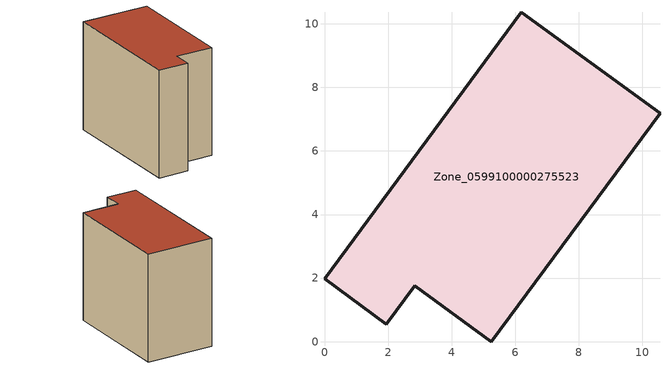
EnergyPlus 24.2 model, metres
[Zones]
Zone_0599100000275523
 floor ground (C_G): 2.84,1.76 1.95,0.55 0,1.97 6.2,10.36 10.56,7.18 5.25,0 z0
 wall outside (C_F): 6.2,10.36 0,1.97 1.95,0.55 2.84,1.76 5.25,0 10.56,7.18 6.2,10.36 z0:8.45
 roof outside (C_R): 5.25,0 10.56,7.18 6.2,10.36 0,1.97 1.95,0.55 2.84,1.76 z8.45
[BUILDING]
Pand.0599100000275523: North Axis=0; Terrain=City; Loads Convergence Tolerance Value=0.04; Temperature Convergence Tolerance Value=0.4; Solar Distribution=FullExterior; Maximum Number of Warmup Days=25; Minimum Number of Warmup Days=1
[Site:Location]
Rotterdam.The.Hague.AP_ZH_NLD Design_Conditions: Latitude=51.96; Longitude=4.45; Time Zone=1; Elevation=-4.5
[SITE:GROUNDTEMPERATURE:BUILDINGSURFACE]
18, 18, 18, 18, 18, 18, 18, 18, 18, 18, 18, 18
[MATERIAL] Thermal Absorptance=0.9; Solar Absorptance=0.7; Visible Absorptance=0.7
Name | Roughness | Thickness | Conductivity | Density | Specific Heat
G.TI.1975-1991 | MediumSmooth | 0.15 | 0.288461 | 540 | 1210
F.TI.1975-1991 | Rough | 0.3 | 0.230769 | 1920 | 840
R.TI.1975-1991 | MediumRough | 0.2 | 0.153846 | 1500 | 1000
[CONSTRUCTION]
C_G: G.TI.1975-1991
C_F: F.TI.1975-1991
C_R: R.TI.1975-1991
[ZONE]
Zone_0599100000275523: Type=1; Multiplier=1; Ceiling Height=Autocalculate; Volume=Autocalculate; Floor Area=autocalculate; Part of Total Floor Area=Yes
[ZONEINFILTRATION:DESIGNFLOWRATE]
Infil_Zone_0599100000275523: Zone or ZoneList or Space or SpaceList=Zone_0599100000275523; Schedule=AlwaysOn; Design Flow Rate Calculation Method=Flow/Area; Flow Rate per Floor Area=0.003; Constant Term Coefficient=1; Temperature Term Coefficient=0; Velocity Term Coefficient=0; Velocity Squared Term Coefficient=0
[HVACTEMPLATE:ZONE:IDEALLOADSAIRSYSTEM]
Zone_0599100000275523: Maximum Heating Supply Air Temperature=50; Minimum Cooling Supply Air Temperature=13; Maximum Heating Supply Air Humidity Ratio=0.0156; Minimum Cooling Supply Air Humidity Ratio=0.0077; Heating Limit=NoLimit; Cooling Limit=NoLimit; Dehumidification Control Type=ConstantSensibleHeatRatio; Cooling Sensible Heat Ratio=0.7; Dehumidification Setpoint=60; Humidification Control Type=None; Humidification Setpoint=30; Outdoor Air Method=None; Outdoor Air Flow Rate per Person=0.00944; Outdoor Air Flow Rate per Zone Floor Area=0; Outdoor Air Flow Rate per Zone=0; Demand Controlled Ventilation Type=None; Outdoor Air Economizer Type=NoEconomizer; Heat Recovery Type=None; Sensible Heat Recovery Effectiveness=0.7; Latent Heat Recovery Effectiveness=0.65
[ZONECONTROL:THERMOSTAT]
ThermostatControl_Zone_0599100000275523: Zone or ZoneList=Zone_0599100000275523; Control Type Schedule=DualSetpointControlType; Control 1=Thermostat_Zone_0599100000275523; Temperature Difference Between Cutout And Setpoint=0
[THERMOSTATSETPOINT:DUALSETPOINT]
Thermostat_Zone_0599100000275523: Heating Setpoint Temperature Schedule=HeatingSetpoint_Zone_0599100000275523; Cooling Setpoint Temperature Schedule=CoolingSetpoint_Zone_0599100000275523
[SCHEDULE:COMPACT]
HeatingSetpoint_Zone_0599100000275523: Through: 12/31, For: AllDays, Until: 24:00, 21
CoolingSetpoint_Zone_0599100000275523: Through: 12/31, For: AllDays, Until: 24:00, 24
DualSetpointControlType: Through: 12/31, For: AllDays, Until: 24:00, 4
AlwaysOn: Through: 12/31, For: AllDays, Until: 24:00, 1
